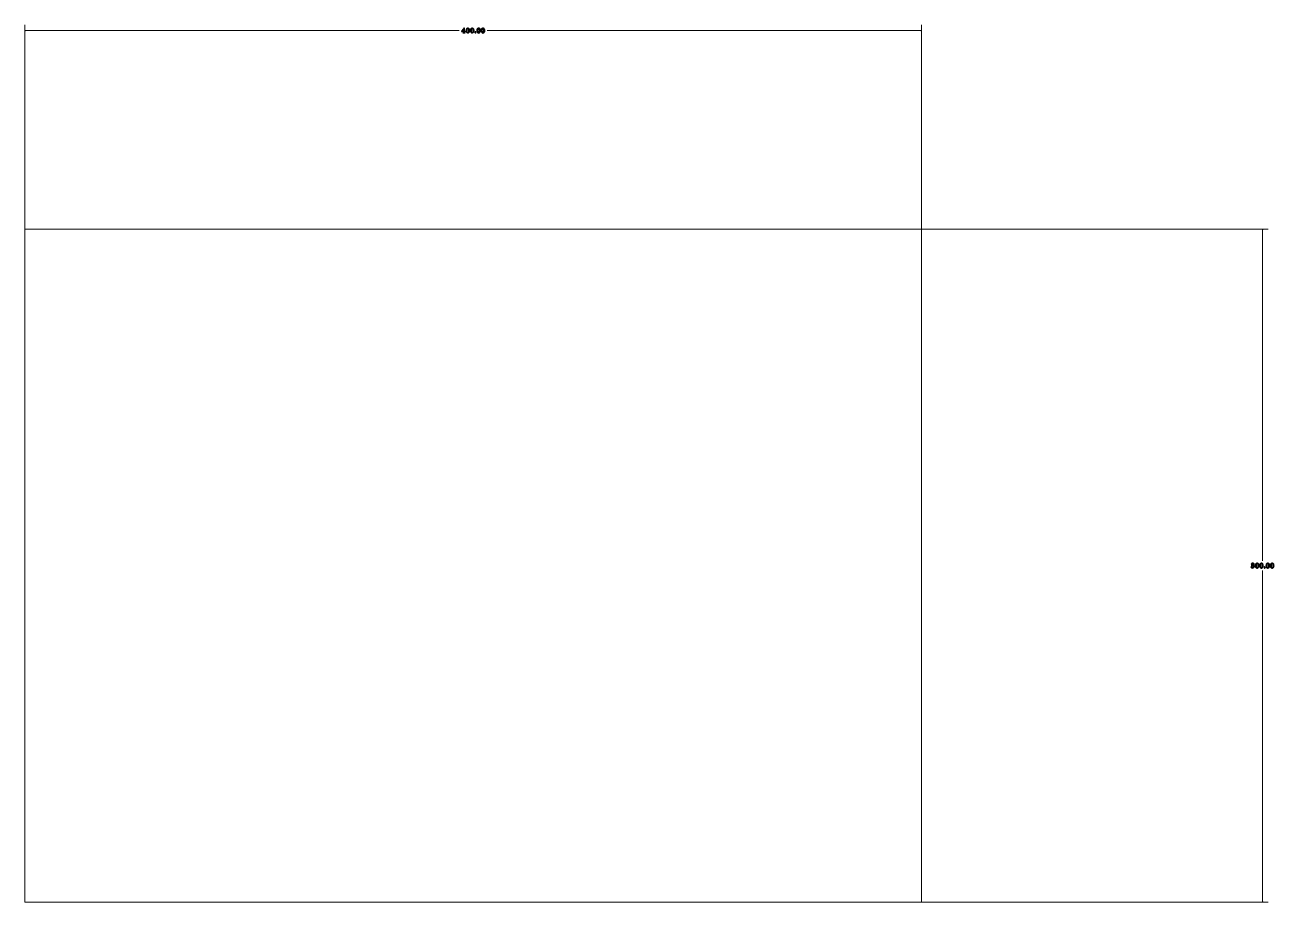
# Model space of a CAD drawing. Header units: millimetres. Extents: x -884 to 846, y -639 to 94.
# Drawn here: x 289 to 846, y -478 to -87 of the extents above; entities that cross this region are included whole.
import ezdxf

# ---------------------------------------------------------------- set-up
doc = ezdxf.new("R2010")
doc.units = ezdxf.units.MM
doc.header["$MEASUREMENT"] = 0
doc.layers.add('Layer 1', color=7, linetype='Continuous')

msp = doc.modelspace()

# ---------------------------------------------------------------- linework, layer by layer
at = {"layer": 'Layer 1', "lineweight": 0}
for points in [[(288.6535, -177.9106), (288.6535, -177.9106), (288.6535, -86.8052), (288.6535, -86.8052)], [(688.6534, -177.9106), (688.6534, -177.9106), (688.6534, -86.8052), (688.6534, -86.8052)], [(288.6535, -89.3052), (288.6535, -89.3052), (482.4002, -89.3052), (482.4002, -89.3052)], [(494.9066, -89.3052), (494.9066, -89.3052), (688.6534, -89.3052), (688.6534, -89.3052)], [(688.6534, -177.9106), (688.6534, -177.9106), (843.2871, -177.9106), (843.2871, -177.9106)], [(840.7871, -177.9106), (840.7871, -177.9106), (840.7871, -325.7543), (840.7871, -325.7543)], [(840.7871, -330.0253), (840.7871, -330.0253), (840.7871, -477.9105), (840.7871, -477.9105)], [(688.6534, -477.9105), (688.6534, -477.9105), (843.2871, -477.9105), (843.2871, -477.9105)]]:
    msp.add_open_spline(points, degree=3, dxfattribs=at)
at = {"layer": 'Layer 1'}
for points, knots in [([(484.0277, -90.3418), (484.0277, -90.3418), (484.0277, -90.2465), (484.0277, -90.2465), (484.0277, -90.2465), (484.0277, -90.2465), (484.3039, -90.2465), (484.3039, -90.2465), (484.3039, -90.2465), (484.3039, -90.2465), (484.3039, -89.7639), (484.3039, -89.7639), (484.3039, -89.7639), (484.3039, -89.7639), (483.4784, -89.7639), (483.4784, -89.7639), (483.4784, -89.7639), (483.4784, -89.7639), (483.4784, -89.6301), (483.4784, -89.6301), (483.4784, -89.6301), (483.6737, -89.3295), (483.8584, -89.0607), (484.0325, -88.8247), (484.0325, -88.8247), (484.2066, -88.5887), (484.3669, -88.3897), (484.514, -88.2272), (484.514, -88.2272), (484.514, -88.2272), (484.7834, -88.2272), (484.7834, -88.2272), (484.7834, -88.2272), (484.7834, -88.2272), (484.7834, -89.6655), (484.7834, -89.6655), (484.7834, -89.6655), (484.7834, -89.6655), (485.1231, -89.6655), (485.1231, -89.6655), (485.1231, -89.6655), (485.1231, -89.6655), (485.1231, -89.4306), (485.1231, -89.4306), (485.1231, -89.4306), (485.1231, -89.4306), (485.1929, -89.4306), (485.1929, -89.4306), (485.1929, -89.4306), (485.1929, -89.4306), (485.1929, -89.9894), (485.1929, -89.9894), (485.1929, -89.9894), (485.1929, -89.9894), (485.1231, -89.9894), (485.1231, -89.9894), (485.1231, -89.9894), (485.1231, -89.9894), (485.1231, -89.7639), (485.1231, -89.7639), (485.1231, -89.7639), (485.1231, -89.7639), (484.7834, -89.7639), (484.7834, -89.7639), (484.7834, -89.7639), (484.7834, -89.7639), (484.7834, -90.2465), (484.7834, -90.2465), (484.7834, -90.2465), (484.7834, -90.2465), (485.0278, -90.2465), (485.0278, -90.2465), (485.0278, -90.2465), (485.0278, -90.2465), (485.0278, -90.3418), (485.0278, -90.3418), (485.0278, -90.3418), (485.0278, -90.3418), (484.0277, -90.3418), (484.0277, -90.3418)], [0, 0, 0, 0, 0.04761905, 0.04761905, 0.04761905, 0.04761905, 0.0952381, 0.0952381, 0.0952381, 0.0952381, 0.14285714, 0.14285714, 0.14285714, 0.14285714, 0.19047619, 0.19047619, 0.19047619, 0.19047619, 0.23809524, 0.23809524, 0.23809524, 0.23809524, 0.28571429, 0.28571429, 0.28571429, 0.28571429, 0.33333333, 0.33333333, 0.33333333, 0.33333333, 0.38095238, 0.38095238, 0.38095238, 0.38095238, 0.42857143, 0.42857143, 0.42857143, 0.42857143, 0.47619048, 0.47619048, 0.47619048, 0.47619048, 0.52380952, 0.52380952, 0.52380952, 0.52380952, 0.57142857, 0.57142857, 0.57142857, 0.57142857, 0.61904762, 0.61904762, 0.61904762, 0.61904762, 0.66666667, 0.66666667, 0.66666667, 0.66666667, 0.71428571, 0.71428571, 0.71428571, 0.71428571, 0.76190476, 0.76190476, 0.76190476, 0.76190476, 0.80952381, 0.80952381, 0.80952381, 0.80952381, 0.85714286, 0.85714286, 0.85714286, 0.85714286, 0.9047619, 0.9047619, 0.9047619, 0.9047619, 1, 1, 1, 1]), ([(484.3198, -89.6655), (484.3198, -89.6655), (484.3325, -88.6056), (484.3325, -88.6056), (484.3325, -88.6056), (484.3325, -88.6056), (484.3198, -88.6056), (484.3198, -88.6056), (484.3198, -88.6056), (484.1611, -88.8072), (484.0176, -88.9982), (483.8896, -89.1787), (483.8896, -89.1787), (483.7615, -89.3597), (483.6552, -89.5221), (483.5705, -89.6655), (483.5705, -89.6655), (483.5705, -89.6655), (484.3198, -89.6655), (484.3198, -89.6655)], [0, 0, 0, 0, 0.16666667, 0.16666667, 0.16666667, 0.16666667, 0.33333333, 0.33333333, 0.33333333, 0.33333333, 0.5, 0.5, 0.5, 0.5, 0.66666667, 0.66666667, 0.66666667, 0.66666667, 1, 1, 1, 1]), ([(485.4501, -89.303), (485.4501, -89.1522), (485.4697, -89.0115), (485.5088, -88.8818), (485.5088, -88.8818), (485.5485, -88.7522), (485.6046, -88.64), (485.6782, -88.5447), (485.6782, -88.5447), (485.7607, -88.4394), (485.8523, -88.3601), (485.9533, -88.3072), (485.9533, -88.3072), (486.0539, -88.2537), (486.1634, -88.2272), (486.2814, -88.2272), (486.2814, -88.2272), (486.3978, -88.2272), (486.5068, -88.2548), (486.6084, -88.3093), (486.6084, -88.3093), (486.7095, -88.3643), (486.8011, -88.4447), (486.8831, -88.5511), (486.8831, -88.5511), (486.9593, -88.6506), (487.0175, -88.7649), (487.0572, -88.8951), (487.0572, -88.8951), (487.0969, -89.0252), (487.117, -89.1655), (487.117, -89.3152), (487.117, -89.3152), (487.117, -89.4618), (487.0963, -89.5967), (487.0556, -89.719), (487.0556, -89.719), (487.0148, -89.8412), (486.9524, -89.956), (486.8688, -90.0624), (486.8688, -90.0624), (486.7873, -90.1656), (486.6963, -90.245), (486.5957, -90.3), (486.5957, -90.3), (486.4957, -90.3556), (486.391, -90.3831), (486.2814, -90.3831), (486.2814, -90.3831), (486.1745, -90.3831), (486.0708, -90.3566), (485.9697, -90.3032), (485.9697, -90.3032), (485.8681, -90.2503), (485.7787, -90.1751), (485.7015, -90.0777), (485.7015, -90.0777), (485.6216, -89.9777), (485.5602, -89.8597), (485.5162, -89.7243), (485.5162, -89.7243), (485.4723, -89.5888), (485.4501, -89.4486), (485.4501, -89.303)], [0, 0, 0, 0, 0.05882353, 0.05882353, 0.05882353, 0.05882353, 0.11764706, 0.11764706, 0.11764706, 0.11764706, 0.17647059, 0.17647059, 0.17647059, 0.17647059, 0.23529412, 0.23529412, 0.23529412, 0.23529412, 0.29411765, 0.29411765, 0.29411765, 0.29411765, 0.35294118, 0.35294118, 0.35294118, 0.35294118, 0.41176471, 0.41176471, 0.41176471, 0.41176471, 0.47058824, 0.47058824, 0.47058824, 0.47058824, 0.52941176, 0.52941176, 0.52941176, 0.52941176, 0.58823529, 0.58823529, 0.58823529, 0.58823529, 0.64705882, 0.64705882, 0.64705882, 0.64705882, 0.70588235, 0.70588235, 0.70588235, 0.70588235, 0.76470588, 0.76470588, 0.76470588, 0.76470588, 0.82352941, 0.82352941, 0.82352941, 0.82352941, 0.88235294, 0.88235294, 0.88235294, 0.88235294, 1, 1, 1, 1]), ([(486.2814, -88.3225), (486.2153, -88.3225), (486.1618, -88.3357), (486.1216, -88.3622), (486.1216, -88.3622), (486.0814, -88.3881), (486.0534, -88.4283), (486.038, -88.4823), (486.038, -88.4823), (486.0205, -88.5389), (486.0078, -88.6273), (486.0004, -88.7479), (486.0004, -88.7479), (485.9936, -88.8681), (485.9899, -89.0856), (485.9899, -89.3999), (485.9899, -89.3999), (485.9899, -89.3999), (485.9899, -89.4756), (485.9899, -89.4756), (485.9899, -89.4756), (485.9899, -89.8465), (486.01, -90.0746), (486.0502, -90.1598), (486.0502, -90.1598), (486.0904, -90.245), (486.1677, -90.2878), (486.2814, -90.2878), (486.2814, -90.2878), (486.3968, -90.2878), (486.4751, -90.2439), (486.5158, -90.1561), (486.5158, -90.1561), (486.5566, -90.0682), (486.5772, -89.8274), (486.5772, -89.4337), (486.5772, -89.4337), (486.5772, -89.4337), (486.5772, -89.3935), (486.5772, -89.3935), (486.5772, -89.3935), (486.5772, -89.1692), (486.5756, -88.9908), (486.5725, -88.858), (486.5725, -88.858), (486.5693, -88.7252), (486.5651, -88.6384), (486.5587, -88.5966), (486.5587, -88.5966), (486.5423, -88.4987), (486.5121, -88.4283), (486.4693, -88.386), (486.4693, -88.386), (486.4264, -88.3437), (486.364, -88.3225), (486.2814, -88.3225)], [0, 0, 0, 0, 0.06666667, 0.06666667, 0.06666667, 0.06666667, 0.13333333, 0.13333333, 0.13333333, 0.13333333, 0.2, 0.2, 0.2, 0.2, 0.26666667, 0.26666667, 0.26666667, 0.26666667, 0.33333333, 0.33333333, 0.33333333, 0.33333333, 0.4, 0.4, 0.4, 0.4, 0.46666667, 0.46666667, 0.46666667, 0.46666667, 0.53333333, 0.53333333, 0.53333333, 0.53333333, 0.6, 0.6, 0.6, 0.6, 0.66666667, 0.66666667, 0.66666667, 0.66666667, 0.73333333, 0.73333333, 0.73333333, 0.73333333, 0.8, 0.8, 0.8, 0.8, 0.86666667, 0.86666667, 0.86666667, 0.86666667, 1, 1, 1, 1]), ([(487.3678, -89.303), (487.3678, -89.1522), (487.3874, -89.0115), (487.4265, -88.8818), (487.4265, -88.8818), (487.4662, -88.7522), (487.5223, -88.64), (487.5959, -88.5447), (487.5959, -88.5447), (487.6784, -88.4394), (487.77, -88.3601), (487.871, -88.3072), (487.871, -88.3072), (487.9716, -88.2537), (488.0811, -88.2272), (488.1991, -88.2272), (488.1991, -88.2272), (488.3155, -88.2272), (488.4245, -88.2548), (488.5261, -88.3093), (488.5261, -88.3093), (488.6272, -88.3643), (488.7188, -88.4447), (488.8008, -88.5511), (488.8008, -88.5511), (488.877, -88.6506), (488.9352, -88.7649), (488.9749, -88.8951), (488.9749, -88.8951), (489.0146, -89.0252), (489.0347, -89.1655), (489.0347, -89.3152), (489.0347, -89.3152), (489.0347, -89.4618), (489.014, -89.5967), (488.9733, -89.719), (488.9733, -89.719), (488.9325, -89.8412), (488.8701, -89.956), (488.7865, -90.0624), (488.7865, -90.0624), (488.705, -90.1656), (488.614, -90.245), (488.5134, -90.3), (488.5134, -90.3), (488.4134, -90.3556), (488.3087, -90.3831), (488.1991, -90.3831), (488.1991, -90.3831), (488.0922, -90.3831), (487.9885, -90.3566), (487.8874, -90.3032), (487.8874, -90.3032), (487.7858, -90.2503), (487.6964, -90.1751), (487.6192, -90.0777), (487.6192, -90.0777), (487.5393, -89.9777), (487.4779, -89.8597), (487.4339, -89.7243), (487.4339, -89.7243), (487.39, -89.5888), (487.3678, -89.4486), (487.3678, -89.303)], [0, 0, 0, 0, 0.05882353, 0.05882353, 0.05882353, 0.05882353, 0.11764706, 0.11764706, 0.11764706, 0.11764706, 0.17647059, 0.17647059, 0.17647059, 0.17647059, 0.23529412, 0.23529412, 0.23529412, 0.23529412, 0.29411765, 0.29411765, 0.29411765, 0.29411765, 0.35294118, 0.35294118, 0.35294118, 0.35294118, 0.41176471, 0.41176471, 0.41176471, 0.41176471, 0.47058824, 0.47058824, 0.47058824, 0.47058824, 0.52941176, 0.52941176, 0.52941176, 0.52941176, 0.58823529, 0.58823529, 0.58823529, 0.58823529, 0.64705882, 0.64705882, 0.64705882, 0.64705882, 0.70588235, 0.70588235, 0.70588235, 0.70588235, 0.76470588, 0.76470588, 0.76470588, 0.76470588, 0.82352941, 0.82352941, 0.82352941, 0.82352941, 0.88235294, 0.88235294, 0.88235294, 0.88235294, 1, 1, 1, 1]), ([(488.1991, -88.3225), (488.133, -88.3225), (488.0795, -88.3357), (488.0393, -88.3622), (488.0393, -88.3622), (487.9991, -88.3881), (487.9711, -88.4283), (487.9557, -88.4823), (487.9557, -88.4823), (487.9382, -88.5389), (487.9255, -88.6273), (487.9181, -88.7479), (487.9181, -88.7479), (487.9113, -88.8681), (487.9076, -89.0856), (487.9076, -89.3999), (487.9076, -89.3999), (487.9076, -89.3999), (487.9076, -89.4756), (487.9076, -89.4756), (487.9076, -89.4756), (487.9076, -89.8465), (487.9277, -90.0746), (487.9679, -90.1598), (487.9679, -90.1598), (488.0081, -90.245), (488.0854, -90.2878), (488.1991, -90.2878), (488.1991, -90.2878), (488.3145, -90.2878), (488.3928, -90.2439), (488.4335, -90.1561), (488.4335, -90.1561), (488.4743, -90.0682), (488.4949, -89.8274), (488.4949, -89.4337), (488.4949, -89.4337), (488.4949, -89.4337), (488.4949, -89.3935), (488.4949, -89.3935), (488.4949, -89.3935), (488.4949, -89.1692), (488.4933, -88.9908), (488.4902, -88.858), (488.4902, -88.858), (488.487, -88.7252), (488.4828, -88.6384), (488.4764, -88.5966), (488.4764, -88.5966), (488.46, -88.4987), (488.4298, -88.4283), (488.387, -88.386), (488.387, -88.386), (488.3441, -88.3437), (488.2817, -88.3225), (488.1991, -88.3225)], [0, 0, 0, 0, 0.06666667, 0.06666667, 0.06666667, 0.06666667, 0.13333333, 0.13333333, 0.13333333, 0.13333333, 0.2, 0.2, 0.2, 0.2, 0.26666667, 0.26666667, 0.26666667, 0.26666667, 0.33333333, 0.33333333, 0.33333333, 0.33333333, 0.4, 0.4, 0.4, 0.4, 0.46666667, 0.46666667, 0.46666667, 0.46666667, 0.53333333, 0.53333333, 0.53333333, 0.53333333, 0.6, 0.6, 0.6, 0.6, 0.66666667, 0.66666667, 0.66666667, 0.66666667, 0.73333333, 0.73333333, 0.73333333, 0.73333333, 0.8, 0.8, 0.8, 0.8, 0.86666667, 0.86666667, 0.86666667, 0.86666667, 1, 1, 1, 1]), ([(490.2438, -89.303), (490.2438, -89.1522), (490.2634, -89.0115), (490.3025, -88.8818), (490.3025, -88.8818), (490.3422, -88.7522), (490.3983, -88.64), (490.4719, -88.5447), (490.4719, -88.5447), (490.5544, -88.4394), (490.646, -88.3601), (490.747, -88.3072), (490.747, -88.3072), (490.8476, -88.2537), (490.9571, -88.2272), (491.0751, -88.2272), (491.0751, -88.2272), (491.1915, -88.2272), (491.3005, -88.2548), (491.4021, -88.3093), (491.4021, -88.3093), (491.5032, -88.3643), (491.5948, -88.4447), (491.6768, -88.5511), (491.6768, -88.5511), (491.753, -88.6506), (491.8112, -88.7649), (491.8509, -88.8951), (491.8509, -88.8951), (491.8906, -89.0252), (491.9107, -89.1655), (491.9107, -89.3152), (491.9107, -89.3152), (491.9107, -89.4618), (491.89, -89.5967), (491.8493, -89.719), (491.8493, -89.719), (491.8085, -89.8412), (491.7461, -89.956), (491.6625, -90.0624), (491.6625, -90.0624), (491.581, -90.1656), (491.49, -90.245), (491.3894, -90.3), (491.3894, -90.3), (491.2894, -90.3556), (491.1847, -90.3831), (491.0751, -90.3831), (491.0751, -90.3831), (490.9682, -90.3831), (490.8645, -90.3566), (490.7634, -90.3032), (490.7634, -90.3032), (490.6618, -90.2503), (490.5724, -90.1751), (490.4952, -90.0777), (490.4952, -90.0777), (490.4153, -89.9777), (490.3539, -89.8597), (490.3099, -89.7243), (490.3099, -89.7243), (490.266, -89.5888), (490.2438, -89.4486), (490.2438, -89.303)], [0, 0, 0, 0, 0.05882353, 0.05882353, 0.05882353, 0.05882353, 0.11764706, 0.11764706, 0.11764706, 0.11764706, 0.17647059, 0.17647059, 0.17647059, 0.17647059, 0.23529412, 0.23529412, 0.23529412, 0.23529412, 0.29411765, 0.29411765, 0.29411765, 0.29411765, 0.35294118, 0.35294118, 0.35294118, 0.35294118, 0.41176471, 0.41176471, 0.41176471, 0.41176471, 0.47058824, 0.47058824, 0.47058824, 0.47058824, 0.52941176, 0.52941176, 0.52941176, 0.52941176, 0.58823529, 0.58823529, 0.58823529, 0.58823529, 0.64705882, 0.64705882, 0.64705882, 0.64705882, 0.70588235, 0.70588235, 0.70588235, 0.70588235, 0.76470588, 0.76470588, 0.76470588, 0.76470588, 0.82352941, 0.82352941, 0.82352941, 0.82352941, 0.88235294, 0.88235294, 0.88235294, 0.88235294, 1, 1, 1, 1]), ([(491.0751, -88.3225), (491.009, -88.3225), (490.9555, -88.3357), (490.9153, -88.3622), (490.9153, -88.3622), (490.8751, -88.3881), (490.8471, -88.4283), (490.8317, -88.4823), (490.8317, -88.4823), (490.8142, -88.5389), (490.8015, -88.6273), (490.7941, -88.7479), (490.7941, -88.7479), (490.7873, -88.8681), (490.7836, -89.0856), (490.7836, -89.3999), (490.7836, -89.3999), (490.7836, -89.3999), (490.7836, -89.4756), (490.7836, -89.4756), (490.7836, -89.4756), (490.7836, -89.8465), (490.8037, -90.0746), (490.8439, -90.1598), (490.8439, -90.1598), (490.8841, -90.245), (490.9614, -90.2878), (491.0751, -90.2878), (491.0751, -90.2878), (491.1905, -90.2878), (491.2688, -90.2439), (491.3095, -90.1561), (491.3095, -90.1561), (491.3503, -90.0682), (491.3709, -89.8274), (491.3709, -89.4337), (491.3709, -89.4337), (491.3709, -89.4337), (491.3709, -89.3935), (491.3709, -89.3935), (491.3709, -89.3935), (491.3709, -89.1692), (491.3693, -88.9908), (491.3662, -88.858), (491.3662, -88.858), (491.363, -88.7252), (491.3588, -88.6384), (491.3524, -88.5966), (491.3524, -88.5966), (491.336, -88.4987), (491.3058, -88.4283), (491.263, -88.386), (491.263, -88.386), (491.2201, -88.3437), (491.1577, -88.3225), (491.0751, -88.3225)], [0, 0, 0, 0, 0.06666667, 0.06666667, 0.06666667, 0.06666667, 0.13333333, 0.13333333, 0.13333333, 0.13333333, 0.2, 0.2, 0.2, 0.2, 0.26666667, 0.26666667, 0.26666667, 0.26666667, 0.33333333, 0.33333333, 0.33333333, 0.33333333, 0.4, 0.4, 0.4, 0.4, 0.46666667, 0.46666667, 0.46666667, 0.46666667, 0.53333333, 0.53333333, 0.53333333, 0.53333333, 0.6, 0.6, 0.6, 0.6, 0.66666667, 0.66666667, 0.66666667, 0.66666667, 0.73333333, 0.73333333, 0.73333333, 0.73333333, 0.8, 0.8, 0.8, 0.8, 0.86666667, 0.86666667, 0.86666667, 0.86666667, 1, 1, 1, 1]), ([(492.1615, -89.303), (492.1615, -89.1522), (492.1811, -89.0115), (492.2202, -88.8818), (492.2202, -88.8818), (492.2599, -88.7522), (492.316, -88.64), (492.3896, -88.5447), (492.3896, -88.5447), (492.4721, -88.4394), (492.5637, -88.3601), (492.6647, -88.3072), (492.6647, -88.3072), (492.7653, -88.2537), (492.8748, -88.2272), (492.9928, -88.2272), (492.9928, -88.2272), (493.1092, -88.2272), (493.2182, -88.2548), (493.3198, -88.3093), (493.3198, -88.3093), (493.4209, -88.3643), (493.5125, -88.4447), (493.5945, -88.5511), (493.5945, -88.5511), (493.6707, -88.6506), (493.7289, -88.7649), (493.7686, -88.8951), (493.7686, -88.8951), (493.8083, -89.0252), (493.8284, -89.1655), (493.8284, -89.3152), (493.8284, -89.3152), (493.8284, -89.4618), (493.8077, -89.5967), (493.767, -89.719), (493.767, -89.719), (493.7262, -89.8412), (493.6638, -89.956), (493.5802, -90.0624), (493.5802, -90.0624), (493.4987, -90.1656), (493.4077, -90.245), (493.3071, -90.3), (493.3071, -90.3), (493.2071, -90.3556), (493.1024, -90.3831), (492.9928, -90.3831), (492.9928, -90.3831), (492.8859, -90.3831), (492.7822, -90.3566), (492.6811, -90.3032), (492.6811, -90.3032), (492.5795, -90.2503), (492.4901, -90.1751), (492.4129, -90.0777), (492.4129, -90.0777), (492.333, -89.9777), (492.2716, -89.8597), (492.2276, -89.7243), (492.2276, -89.7243), (492.1837, -89.5888), (492.1615, -89.4486), (492.1615, -89.303)], [0, 0, 0, 0, 0.05882353, 0.05882353, 0.05882353, 0.05882353, 0.11764706, 0.11764706, 0.11764706, 0.11764706, 0.17647059, 0.17647059, 0.17647059, 0.17647059, 0.23529412, 0.23529412, 0.23529412, 0.23529412, 0.29411765, 0.29411765, 0.29411765, 0.29411765, 0.35294118, 0.35294118, 0.35294118, 0.35294118, 0.41176471, 0.41176471, 0.41176471, 0.41176471, 0.47058824, 0.47058824, 0.47058824, 0.47058824, 0.52941176, 0.52941176, 0.52941176, 0.52941176, 0.58823529, 0.58823529, 0.58823529, 0.58823529, 0.64705882, 0.64705882, 0.64705882, 0.64705882, 0.70588235, 0.70588235, 0.70588235, 0.70588235, 0.76470588, 0.76470588, 0.76470588, 0.76470588, 0.82352941, 0.82352941, 0.82352941, 0.82352941, 0.88235294, 0.88235294, 0.88235294, 0.88235294, 1, 1, 1, 1]), ([(492.9928, -88.3225), (492.9267, -88.3225), (492.8732, -88.3357), (492.833, -88.3622), (492.833, -88.3622), (492.7928, -88.3881), (492.7648, -88.4283), (492.7494, -88.4823), (492.7494, -88.4823), (492.7319, -88.5389), (492.7192, -88.6273), (492.7118, -88.7479), (492.7118, -88.7479), (492.705, -88.8681), (492.7013, -89.0856), (492.7013, -89.3999), (492.7013, -89.3999), (492.7013, -89.3999), (492.7013, -89.4756), (492.7013, -89.4756), (492.7013, -89.4756), (492.7013, -89.8465), (492.7214, -90.0746), (492.7616, -90.1598), (492.7616, -90.1598), (492.8018, -90.245), (492.8791, -90.2878), (492.9928, -90.2878), (492.9928, -90.2878), (493.1082, -90.2878), (493.1865, -90.2439), (493.2272, -90.1561), (493.2272, -90.1561), (493.268, -90.0682), (493.2886, -89.8274), (493.2886, -89.4337), (493.2886, -89.4337), (493.2886, -89.4337), (493.2886, -89.3935), (493.2886, -89.3935), (493.2886, -89.3935), (493.2886, -89.1692), (493.287, -88.9908), (493.2839, -88.858), (493.2839, -88.858), (493.2807, -88.7252), (493.2765, -88.6384), (493.2701, -88.5966), (493.2701, -88.5966), (493.2537, -88.4987), (493.2235, -88.4283), (493.1807, -88.386), (493.1807, -88.386), (493.1378, -88.3437), (493.0754, -88.3225), (492.9928, -88.3225)], [0, 0, 0, 0, 0.06666667, 0.06666667, 0.06666667, 0.06666667, 0.13333333, 0.13333333, 0.13333333, 0.13333333, 0.2, 0.2, 0.2, 0.2, 0.26666667, 0.26666667, 0.26666667, 0.26666667, 0.33333333, 0.33333333, 0.33333333, 0.33333333, 0.4, 0.4, 0.4, 0.4, 0.46666667, 0.46666667, 0.46666667, 0.46666667, 0.53333333, 0.53333333, 0.53333333, 0.53333333, 0.6, 0.6, 0.6, 0.6, 0.66666667, 0.66666667, 0.66666667, 0.66666667, 0.73333333, 0.73333333, 0.73333333, 0.73333333, 0.8, 0.8, 0.8, 0.8, 0.86666667, 0.86666667, 0.86666667, 0.86666667, 1, 1, 1, 1]), ([(489.3839, -90.1233), (489.3839, -90.0529), (489.4088, -89.9931), (489.4591, -89.9433), (489.4591, -89.9433), (489.5093, -89.8936), (489.5686, -89.8687), (489.6379, -89.8687), (489.6379, -89.8687), (489.7072, -89.8687), (489.766, -89.8936), (489.8152, -89.9433), (489.8152, -89.9433), (489.8644, -89.9931), (489.8888, -90.0529), (489.8888, -90.1233), (489.8888, -90.1233), (489.8888, -90.192), (489.8644, -90.2508), (489.8152, -90.3), (489.8152, -90.3), (489.766, -90.3492), (489.7072, -90.3736), (489.6379, -90.3736), (489.6379, -90.3736), (489.5686, -90.3736), (489.5093, -90.3492), (489.4591, -90.3), (489.4591, -90.3), (489.4088, -90.2508), (489.3839, -90.192), (489.3839, -90.1233)], [0, 0, 0, 0, 0.11111111, 0.11111111, 0.11111111, 0.11111111, 0.22222222, 0.22222222, 0.22222222, 0.22222222, 0.33333333, 0.33333333, 0.33333333, 0.33333333, 0.44444444, 0.44444444, 0.44444444, 0.44444444, 0.55555556, 0.55555556, 0.55555556, 0.55555556, 0.66666667, 0.66666667, 0.66666667, 0.66666667, 0.77777778, 0.77777778, 0.77777778, 0.77777778, 1, 1, 1, 1]), ([(836.5027, -327.82), (836.7392, -327.8523), (836.9133, -327.9115), (837.026, -327.9983), (837.026, -327.9983), (837.1388, -328.0851), (837.1949, -328.2036), (837.1949, -328.3534), (837.1949, -328.3534), (837.1949, -328.5412), (837.1112, -328.6936), (836.9446, -328.81), (836.9446, -328.81), (836.7779, -328.927), (836.5567, -328.9852), (836.281, -328.9852), (836.281, -328.9852), (836.0958, -328.9852), (835.945, -328.9466), (835.8275, -328.8688), (835.8275, -328.8688), (835.7105, -328.7915), (835.6518, -328.6942), (835.6518, -328.5772), (835.6518, -328.5772), (835.6518, -328.4989), (835.673, -328.4365), (835.7153, -328.3904), (835.7153, -328.3904), (835.7576, -328.3444), (835.8137, -328.3216), (835.8836, -328.3216), (835.8836, -328.3216), (835.955, -328.3216), (836.0132, -328.3423), (836.0593, -328.3835), (836.0593, -328.3835), (836.1053, -328.4253), (836.1281, -328.4772), (836.1281, -328.5407), (836.1281, -328.5407), (836.1281, -328.6132), (836.0995, -328.6725), (836.0423, -328.719), (836.0423, -328.719), (835.9852, -328.7656), (835.9566, -328.7921), (835.9566, -328.7984), (835.9566, -328.7984), (835.9566, -328.8233), (835.9841, -328.8444), (836.0386, -328.863), (836.0386, -328.863), (836.0937, -328.881), (836.1624, -328.8899), (836.245, -328.8899), (836.245, -328.8899), (836.381, -328.8899), (836.4821, -328.8487), (836.5487, -328.7661), (836.5487, -328.7661), (836.6154, -328.683), (836.6488, -328.5587), (836.6488, -328.392), (836.6488, -328.392), (836.6488, -328.2153), (836.6085, -328.0851), (836.5286, -328.002), (836.5286, -328.002), (836.4482, -327.9189), (836.3233, -327.8771), (836.1535, -327.8771), (836.1535, -327.8771), (836.1328, -327.8771), (836.1074, -327.8782), (836.0767, -327.8803), (836.0767, -327.8803), (836.046, -327.8824), (836.0265, -327.8835), (836.0169, -327.8835), (836.0169, -327.8835), (835.9952, -327.8835), (835.9788, -327.8782), (835.9672, -327.8687), (835.9672, -327.8687), (835.9561, -327.8591), (835.9503, -327.8448), (835.9503, -327.8263), (835.9503, -327.8263), (835.9503, -327.8089), (835.9566, -327.7951), (835.9688, -327.7845), (835.9688, -327.7845), (835.9815, -327.7745), (835.9984, -327.7692), (836.0201, -327.7692), (836.0201, -327.7692), (836.0254, -327.7692), (836.0392, -327.7702), (836.0619, -327.7723), (836.0619, -327.7723), (836.0847, -327.7745), (836.1042, -327.7755), (836.1212, -327.7755), (836.1212, -327.7755), (836.2805, -327.7755), (836.3948, -327.7385), (836.4646, -327.6644), (836.4646, -327.6644), (836.5345, -327.5903), (836.5694, -327.4686), (836.5694, -327.2987), (836.5694, -327.2987), (836.5694, -327.1643), (836.5472, -327.0696), (836.5027, -327.0141), (836.5027, -327.0141), (836.4583, -326.9585), (836.3831, -326.931), (836.2773, -326.931), (836.2773, -326.931), (836.2164, -326.931), (836.1656, -326.9384), (836.1254, -326.9537), (836.1254, -326.9537), (836.0847, -326.9685), (836.0646, -326.9865), (836.0646, -327.0072), (836.0646, -327.0072), (836.0646, -327.0135), (836.0751, -327.0241), (836.0958, -327.04), (836.0958, -327.04), (836.1683, -327.0945), (836.2043, -327.1569), (836.2043, -327.2262), (836.2043, -327.2262), (836.2043, -327.2945), (836.1841, -327.349), (836.1439, -327.3887), (836.1439, -327.3887), (836.1037, -327.4284), (836.0497, -327.4485), (835.9815, -327.4485), (835.9815, -327.4485), (835.9206, -327.4485), (835.8714, -327.4284), (835.8344, -327.3887), (835.8344, -327.3887), (835.7973, -327.349), (835.7788, -327.2972), (835.7788, -327.2326), (835.7788, -327.2326), (835.7788, -327.1162), (835.8333, -327.0204), (835.9423, -326.9468), (835.9423, -326.9468), (836.0513, -326.8728), (836.1937, -326.8357), (836.3694, -326.8357), (836.3694, -326.8357), (836.581, -326.8357), (836.7514, -326.8791), (836.8805, -326.9659), (836.8805, -326.9659), (837.0096, -327.0527), (837.0742, -327.1659), (837.0742, -327.3056), (837.0742, -327.3056), (837.0742, -327.4242), (837.025, -327.5258), (836.9271, -327.6104), (836.9271, -327.6104), (836.8287, -327.6946), (836.6874, -327.7565), (836.5027, -327.7956), (836.5027, -327.7956), (836.5027, -327.7956), (836.5027, -327.82), (836.5027, -327.82)], [0, 0, 0, 0, 0.02173913, 0.02173913, 0.02173913, 0.02173913, 0.04347826, 0.04347826, 0.04347826, 0.04347826, 0.06521739, 0.06521739, 0.06521739, 0.06521739, 0.08695652, 0.08695652, 0.08695652, 0.08695652, 0.10869565, 0.10869565, 0.10869565, 0.10869565, 0.13043478, 0.13043478, 0.13043478, 0.13043478, 0.15217391, 0.15217391, 0.15217391, 0.15217391, 0.17391304, 0.17391304, 0.17391304, 0.17391304, 0.19565217, 0.19565217, 0.19565217, 0.19565217, 0.2173913, 0.2173913, 0.2173913, 0.2173913, 0.23913043, 0.23913043, 0.23913043, 0.23913043, 0.26086957, 0.26086957, 0.26086957, 0.26086957, 0.2826087, 0.2826087, 0.2826087, 0.2826087, 0.30434783, 0.30434783, 0.30434783, 0.30434783, 0.32608696, 0.32608696, 0.32608696, 0.32608696, 0.34782609, 0.34782609, 0.34782609, 0.34782609, 0.36956522, 0.36956522, 0.36956522, 0.36956522, 0.39130435, 0.39130435, 0.39130435, 0.39130435, 0.41304348, 0.41304348, 0.41304348, 0.41304348, 0.43478261, 0.43478261, 0.43478261, 0.43478261, 0.45652174, 0.45652174, 0.45652174, 0.45652174, 0.47826087, 0.47826087, 0.47826087, 0.47826087, 0.5, 0.5, 0.5, 0.5, 0.52173913, 0.52173913, 0.52173913, 0.52173913, 0.54347826, 0.54347826, 0.54347826, 0.54347826, 0.56521739, 0.56521739, 0.56521739, 0.56521739, 0.58695652, 0.58695652, 0.58695652, 0.58695652, 0.60869565, 0.60869565, 0.60869565, 0.60869565, 0.63043478, 0.63043478, 0.63043478, 0.63043478, 0.65217391, 0.65217391, 0.65217391, 0.65217391, 0.67391304, 0.67391304, 0.67391304, 0.67391304, 0.69565217, 0.69565217, 0.69565217, 0.69565217, 0.7173913, 0.7173913, 0.7173913, 0.7173913, 0.73913043, 0.73913043, 0.73913043, 0.73913043, 0.76086957, 0.76086957, 0.76086957, 0.76086957, 0.7826087, 0.7826087, 0.7826087, 0.7826087, 0.80434783, 0.80434783, 0.80434783, 0.80434783, 0.82608696, 0.82608696, 0.82608696, 0.82608696, 0.84782609, 0.84782609, 0.84782609, 0.84782609, 0.86956522, 0.86956522, 0.86956522, 0.86956522, 0.89130435, 0.89130435, 0.89130435, 0.89130435, 0.91304348, 0.91304348, 0.91304348, 0.91304348, 0.93478261, 0.93478261, 0.93478261, 0.93478261, 0.95652174, 0.95652174, 0.95652174, 0.95652174, 1, 1, 1, 1]), ([(837.5441, -327.9083), (837.5441, -327.7575), (837.5637, -327.6168), (837.6028, -327.4871), (837.6028, -327.4871), (837.6425, -327.3575), (837.6986, -327.2453), (837.7722, -327.15), (837.7722, -327.15), (837.8547, -327.0447), (837.9463, -326.9654), (838.0473, -326.9125), (838.0473, -326.9125), (838.1479, -326.859), (838.2574, -326.8325), (838.3754, -326.8325), (838.3754, -326.8325), (838.4918, -326.8325), (838.6008, -326.8601), (838.7024, -326.9146), (838.7024, -326.9146), (838.8035, -326.9696), (838.8951, -327.05), (838.9771, -327.1564), (838.9771, -327.1564), (839.0533, -327.2559), (839.1115, -327.3702), (839.1512, -327.5004), (839.1512, -327.5004), (839.1909, -327.6305), (839.211, -327.7708), (839.211, -327.9205), (839.211, -327.9205), (839.211, -328.0671), (839.1903, -328.202), (839.1496, -328.3243), (839.1496, -328.3243), (839.1088, -328.4465), (839.0464, -328.5613), (838.9628, -328.6677), (838.9628, -328.6677), (838.8813, -328.7709), (838.7903, -328.8503), (838.6897, -328.9053), (838.6897, -328.9053), (838.5897, -328.9609), (838.485, -328.9884), (838.3754, -328.9884), (838.3754, -328.9884), (838.2685, -328.9884), (838.1648, -328.9619), (838.0637, -328.9085), (838.0637, -328.9085), (837.9621, -328.8556), (837.8727, -328.7804), (837.7955, -328.683), (837.7955, -328.683), (837.7156, -328.583), (837.6542, -328.465), (837.6102, -328.3296), (837.6102, -328.3296), (837.5663, -328.1941), (837.5441, -328.0539), (837.5441, -327.9083)], [0, 0, 0, 0, 0.05882353, 0.05882353, 0.05882353, 0.05882353, 0.11764706, 0.11764706, 0.11764706, 0.11764706, 0.17647059, 0.17647059, 0.17647059, 0.17647059, 0.23529412, 0.23529412, 0.23529412, 0.23529412, 0.29411765, 0.29411765, 0.29411765, 0.29411765, 0.35294118, 0.35294118, 0.35294118, 0.35294118, 0.41176471, 0.41176471, 0.41176471, 0.41176471, 0.47058824, 0.47058824, 0.47058824, 0.47058824, 0.52941176, 0.52941176, 0.52941176, 0.52941176, 0.58823529, 0.58823529, 0.58823529, 0.58823529, 0.64705882, 0.64705882, 0.64705882, 0.64705882, 0.70588235, 0.70588235, 0.70588235, 0.70588235, 0.76470588, 0.76470588, 0.76470588, 0.76470588, 0.82352941, 0.82352941, 0.82352941, 0.82352941, 0.88235294, 0.88235294, 0.88235294, 0.88235294, 1, 1, 1, 1]), ([(838.3754, -326.9278), (838.3093, -326.9278), (838.2558, -326.941), (838.2156, -326.9675), (838.2156, -326.9675), (838.1754, -326.9934), (838.1474, -327.0336), (838.132, -327.0876), (838.132, -327.0876), (838.1145, -327.1442), (838.1018, -327.2326), (838.0944, -327.3532), (838.0944, -327.3532), (838.0876, -327.4734), (838.0839, -327.6909), (838.0839, -328.0052), (838.0839, -328.0052), (838.0839, -328.0052), (838.0839, -328.0809), (838.0839, -328.0809), (838.0839, -328.0809), (838.0839, -328.4518), (838.104, -328.6799), (838.1442, -328.7651), (838.1442, -328.7651), (838.1844, -328.8503), (838.2617, -328.8931), (838.3754, -328.8931), (838.3754, -328.8931), (838.4908, -328.8931), (838.5691, -328.8492), (838.6098, -328.7614), (838.6098, -328.7614), (838.6506, -328.6735), (838.6712, -328.4327), (838.6712, -328.039), (838.6712, -328.039), (838.6712, -328.039), (838.6712, -327.9988), (838.6712, -327.9988), (838.6712, -327.9988), (838.6712, -327.7745), (838.6696, -327.5961), (838.6665, -327.4633), (838.6665, -327.4633), (838.6633, -327.3305), (838.6591, -327.2437), (838.6527, -327.2019), (838.6527, -327.2019), (838.6363, -327.104), (838.6061, -327.0336), (838.5633, -326.9913), (838.5633, -326.9913), (838.5204, -326.949), (838.458, -326.9278), (838.3754, -326.9278)], [0, 0, 0, 0, 0.06666667, 0.06666667, 0.06666667, 0.06666667, 0.13333333, 0.13333333, 0.13333333, 0.13333333, 0.2, 0.2, 0.2, 0.2, 0.26666667, 0.26666667, 0.26666667, 0.26666667, 0.33333333, 0.33333333, 0.33333333, 0.33333333, 0.4, 0.4, 0.4, 0.4, 0.46666667, 0.46666667, 0.46666667, 0.46666667, 0.53333333, 0.53333333, 0.53333333, 0.53333333, 0.6, 0.6, 0.6, 0.6, 0.66666667, 0.66666667, 0.66666667, 0.66666667, 0.73333333, 0.73333333, 0.73333333, 0.73333333, 0.8, 0.8, 0.8, 0.8, 0.86666667, 0.86666667, 0.86666667, 0.86666667, 1, 1, 1, 1]), ([(839.4618, -327.9083), (839.4618, -327.7575), (839.4814, -327.6168), (839.5205, -327.4871), (839.5205, -327.4871), (839.5602, -327.3575), (839.6163, -327.2453), (839.6899, -327.15), (839.6899, -327.15), (839.7724, -327.0447), (839.864, -326.9654), (839.965, -326.9125), (839.965, -326.9125), (840.0656, -326.859), (840.1751, -326.8325), (840.2931, -326.8325), (840.2931, -326.8325), (840.4095, -326.8325), (840.5185, -326.8601), (840.6201, -326.9146), (840.6201, -326.9146), (840.7212, -326.9696), (840.8128, -327.05), (840.8948, -327.1564), (840.8948, -327.1564), (840.971, -327.2559), (841.0292, -327.3702), (841.0689, -327.5004), (841.0689, -327.5004), (841.1086, -327.6305), (841.1287, -327.7708), (841.1287, -327.9205), (841.1287, -327.9205), (841.1287, -328.0671), (841.108, -328.202), (841.0673, -328.3243), (841.0673, -328.3243), (841.0265, -328.4465), (840.9641, -328.5613), (840.8805, -328.6677), (840.8805, -328.6677), (840.799, -328.7709), (840.708, -328.8503), (840.6074, -328.9053), (840.6074, -328.9053), (840.5074, -328.9609), (840.4027, -328.9884), (840.2931, -328.9884), (840.2931, -328.9884), (840.1862, -328.9884), (840.0825, -328.9619), (839.9814, -328.9085), (839.9814, -328.9085), (839.8798, -328.8556), (839.7904, -328.7804), (839.7132, -328.683), (839.7132, -328.683), (839.6333, -328.583), (839.5719, -328.465), (839.5279, -328.3296), (839.5279, -328.3296), (839.484, -328.1941), (839.4618, -328.0539), (839.4618, -327.9083)], [0, 0, 0, 0, 0.05882353, 0.05882353, 0.05882353, 0.05882353, 0.11764706, 0.11764706, 0.11764706, 0.11764706, 0.17647059, 0.17647059, 0.17647059, 0.17647059, 0.23529412, 0.23529412, 0.23529412, 0.23529412, 0.29411765, 0.29411765, 0.29411765, 0.29411765, 0.35294118, 0.35294118, 0.35294118, 0.35294118, 0.41176471, 0.41176471, 0.41176471, 0.41176471, 0.47058824, 0.47058824, 0.47058824, 0.47058824, 0.52941176, 0.52941176, 0.52941176, 0.52941176, 0.58823529, 0.58823529, 0.58823529, 0.58823529, 0.64705882, 0.64705882, 0.64705882, 0.64705882, 0.70588235, 0.70588235, 0.70588235, 0.70588235, 0.76470588, 0.76470588, 0.76470588, 0.76470588, 0.82352941, 0.82352941, 0.82352941, 0.82352941, 0.88235294, 0.88235294, 0.88235294, 0.88235294, 1, 1, 1, 1]), ([(840.2931, -326.9278), (840.227, -326.9278), (840.1735, -326.941), (840.1333, -326.9675), (840.1333, -326.9675), (840.0931, -326.9934), (840.0651, -327.0336), (840.0497, -327.0876), (840.0497, -327.0876), (840.0322, -327.1442), (840.0195, -327.2326), (840.0121, -327.3532), (840.0121, -327.3532), (840.0053, -327.4734), (840.0016, -327.6909), (840.0016, -328.0052), (840.0016, -328.0052), (840.0016, -328.0052), (840.0016, -328.0809), (840.0016, -328.0809), (840.0016, -328.0809), (840.0016, -328.4518), (840.0217, -328.6799), (840.0619, -328.7651), (840.0619, -328.7651), (840.1021, -328.8503), (840.1794, -328.8931), (840.2931, -328.8931), (840.2931, -328.8931), (840.4085, -328.8931), (840.4868, -328.8492), (840.5275, -328.7614), (840.5275, -328.7614), (840.5683, -328.6735), (840.5889, -328.4327), (840.5889, -328.039), (840.5889, -328.039), (840.5889, -328.039), (840.5889, -327.9988), (840.5889, -327.9988), (840.5889, -327.9988), (840.5889, -327.7745), (840.5873, -327.5961), (840.5842, -327.4633), (840.5842, -327.4633), (840.581, -327.3305), (840.5768, -327.2437), (840.5704, -327.2019), (840.5704, -327.2019), (840.554, -327.104), (840.5238, -327.0336), (840.481, -326.9913), (840.481, -326.9913), (840.4381, -326.949), (840.3757, -326.9278), (840.2931, -326.9278)], [0, 0, 0, 0, 0.06666667, 0.06666667, 0.06666667, 0.06666667, 0.13333333, 0.13333333, 0.13333333, 0.13333333, 0.2, 0.2, 0.2, 0.2, 0.26666667, 0.26666667, 0.26666667, 0.26666667, 0.33333333, 0.33333333, 0.33333333, 0.33333333, 0.4, 0.4, 0.4, 0.4, 0.46666667, 0.46666667, 0.46666667, 0.46666667, 0.53333333, 0.53333333, 0.53333333, 0.53333333, 0.6, 0.6, 0.6, 0.6, 0.66666667, 0.66666667, 0.66666667, 0.66666667, 0.73333333, 0.73333333, 0.73333333, 0.73333333, 0.8, 0.8, 0.8, 0.8, 0.86666667, 0.86666667, 0.86666667, 0.86666667, 1, 1, 1, 1]), ([(841.4779, -328.7286), (841.4779, -328.6582), (841.5028, -328.5984), (841.5531, -328.5486), (841.5531, -328.5486), (841.6033, -328.4989), (841.6626, -328.474), (841.7319, -328.474), (841.7319, -328.474), (841.8012, -328.474), (841.86, -328.4989), (841.9092, -328.5486), (841.9092, -328.5486), (841.9584, -328.5984), (841.9828, -328.6582), (841.9828, -328.7286), (841.9828, -328.7286), (841.9828, -328.7973), (841.9584, -328.8561), (841.9092, -328.9053), (841.9092, -328.9053), (841.86, -328.9545), (841.8012, -328.9789), (841.7319, -328.9789), (841.7319, -328.9789), (841.6626, -328.9789), (841.6033, -328.9545), (841.5531, -328.9053), (841.5531, -328.9053), (841.5028, -328.8561), (841.4779, -328.7973), (841.4779, -328.7286)], [0, 0, 0, 0, 0.11111111, 0.11111111, 0.11111111, 0.11111111, 0.22222222, 0.22222222, 0.22222222, 0.22222222, 0.33333333, 0.33333333, 0.33333333, 0.33333333, 0.44444444, 0.44444444, 0.44444444, 0.44444444, 0.55555556, 0.55555556, 0.55555556, 0.55555556, 0.66666667, 0.66666667, 0.66666667, 0.66666667, 0.77777778, 0.77777778, 0.77777778, 0.77777778, 1, 1, 1, 1]), ([(842.3378, -327.9083), (842.3378, -327.7575), (842.3574, -327.6168), (842.3965, -327.4871), (842.3965, -327.4871), (842.4362, -327.3575), (842.4923, -327.2453), (842.5659, -327.15), (842.5659, -327.15), (842.6484, -327.0447), (842.74, -326.9654), (842.841, -326.9125), (842.841, -326.9125), (842.9416, -326.859), (843.0511, -326.8325), (843.1691, -326.8325), (843.1691, -326.8325), (843.2855, -326.8325), (843.3945, -326.8601), (843.4961, -326.9146), (843.4961, -326.9146), (843.5972, -326.9696), (843.6888, -327.05), (843.7708, -327.1564), (843.7708, -327.1564), (843.847, -327.2559), (843.9052, -327.3702), (843.9449, -327.5004), (843.9449, -327.5004), (843.9846, -327.6305), (844.0047, -327.7708), (844.0047, -327.9205), (844.0047, -327.9205), (844.0047, -328.0671), (843.984, -328.202), (843.9433, -328.3243), (843.9433, -328.3243), (843.9025, -328.4465), (843.8401, -328.5613), (843.7565, -328.6677), (843.7565, -328.6677), (843.675, -328.7709), (843.584, -328.8503), (843.4834, -328.9053), (843.4834, -328.9053), (843.3834, -328.9609), (843.2787, -328.9884), (843.1691, -328.9884), (843.1691, -328.9884), (843.0622, -328.9884), (842.9585, -328.9619), (842.8574, -328.9085), (842.8574, -328.9085), (842.7558, -328.8556), (842.6664, -328.7804), (842.5892, -328.683), (842.5892, -328.683), (842.5093, -328.583), (842.4479, -328.465), (842.4039, -328.3296), (842.4039, -328.3296), (842.36, -328.1941), (842.3378, -328.0539), (842.3378, -327.9083)], [0, 0, 0, 0, 0.05882353, 0.05882353, 0.05882353, 0.05882353, 0.11764706, 0.11764706, 0.11764706, 0.11764706, 0.17647059, 0.17647059, 0.17647059, 0.17647059, 0.23529412, 0.23529412, 0.23529412, 0.23529412, 0.29411765, 0.29411765, 0.29411765, 0.29411765, 0.35294118, 0.35294118, 0.35294118, 0.35294118, 0.41176471, 0.41176471, 0.41176471, 0.41176471, 0.47058824, 0.47058824, 0.47058824, 0.47058824, 0.52941176, 0.52941176, 0.52941176, 0.52941176, 0.58823529, 0.58823529, 0.58823529, 0.58823529, 0.64705882, 0.64705882, 0.64705882, 0.64705882, 0.70588235, 0.70588235, 0.70588235, 0.70588235, 0.76470588, 0.76470588, 0.76470588, 0.76470588, 0.82352941, 0.82352941, 0.82352941, 0.82352941, 0.88235294, 0.88235294, 0.88235294, 0.88235294, 1, 1, 1, 1]), ([(843.1691, -326.9278), (843.103, -326.9278), (843.0495, -326.941), (843.0093, -326.9675), (843.0093, -326.9675), (842.9691, -326.9934), (842.9411, -327.0336), (842.9257, -327.0876), (842.9257, -327.0876), (842.9082, -327.1442), (842.8955, -327.2326), (842.8881, -327.3532), (842.8881, -327.3532), (842.8813, -327.4734), (842.8776, -327.6909), (842.8776, -328.0052), (842.8776, -328.0052), (842.8776, -328.0052), (842.8776, -328.0809), (842.8776, -328.0809), (842.8776, -328.0809), (842.8776, -328.4518), (842.8977, -328.6799), (842.9379, -328.7651), (842.9379, -328.7651), (842.9781, -328.8503), (843.0554, -328.8931), (843.1691, -328.8931), (843.1691, -328.8931), (843.2845, -328.8931), (843.3628, -328.8492), (843.4035, -328.7614), (843.4035, -328.7614), (843.4443, -328.6735), (843.4649, -328.4327), (843.4649, -328.039), (843.4649, -328.039), (843.4649, -328.039), (843.4649, -327.9988), (843.4649, -327.9988), (843.4649, -327.9988), (843.4649, -327.7745), (843.4633, -327.5961), (843.4602, -327.4633), (843.4602, -327.4633), (843.457, -327.3305), (843.4528, -327.2437), (843.4464, -327.2019), (843.4464, -327.2019), (843.43, -327.104), (843.3998, -327.0336), (843.357, -326.9913), (843.357, -326.9913), (843.3141, -326.949), (843.2517, -326.9278), (843.1691, -326.9278)], [0, 0, 0, 0, 0.06666667, 0.06666667, 0.06666667, 0.06666667, 0.13333333, 0.13333333, 0.13333333, 0.13333333, 0.2, 0.2, 0.2, 0.2, 0.26666667, 0.26666667, 0.26666667, 0.26666667, 0.33333333, 0.33333333, 0.33333333, 0.33333333, 0.4, 0.4, 0.4, 0.4, 0.46666667, 0.46666667, 0.46666667, 0.46666667, 0.53333333, 0.53333333, 0.53333333, 0.53333333, 0.6, 0.6, 0.6, 0.6, 0.66666667, 0.66666667, 0.66666667, 0.66666667, 0.73333333, 0.73333333, 0.73333333, 0.73333333, 0.8, 0.8, 0.8, 0.8, 0.86666667, 0.86666667, 0.86666667, 0.86666667, 1, 1, 1, 1]), ([(844.2555, -327.9083), (844.2555, -327.7575), (844.2751, -327.6168), (844.3142, -327.4871), (844.3142, -327.4871), (844.3539, -327.3575), (844.41, -327.2453), (844.4836, -327.15), (844.4836, -327.15), (844.5661, -327.0447), (844.6577, -326.9654), (844.7587, -326.9125), (844.7587, -326.9125), (844.8593, -326.859), (844.9688, -326.8325), (845.0868, -326.8325), (845.0868, -326.8325), (845.2032, -326.8325), (845.3122, -326.8601), (845.4138, -326.9146), (845.4138, -326.9146), (845.5149, -326.9696), (845.6065, -327.05), (845.6885, -327.1564), (845.6885, -327.1564), (845.7647, -327.2559), (845.8229, -327.3702), (845.8626, -327.5004), (845.8626, -327.5004), (845.9023, -327.6305), (845.9224, -327.7708), (845.9224, -327.9205), (845.9224, -327.9205), (845.9224, -328.0671), (845.9017, -328.202), (845.861, -328.3243), (845.861, -328.3243), (845.8202, -328.4465), (845.7578, -328.5613), (845.6742, -328.6677), (845.6742, -328.6677), (845.5927, -328.7709), (845.5017, -328.8503), (845.4011, -328.9053), (845.4011, -328.9053), (845.3011, -328.9609), (845.1964, -328.9884), (845.0868, -328.9884), (845.0868, -328.9884), (844.9799, -328.9884), (844.8762, -328.9619), (844.7751, -328.9085), (844.7751, -328.9085), (844.6735, -328.8556), (844.5841, -328.7804), (844.5069, -328.683), (844.5069, -328.683), (844.427, -328.583), (844.3656, -328.465), (844.3216, -328.3296), (844.3216, -328.3296), (844.2777, -328.1941), (844.2555, -328.0539), (844.2555, -327.9083)], [0, 0, 0, 0, 0.05882353, 0.05882353, 0.05882353, 0.05882353, 0.11764706, 0.11764706, 0.11764706, 0.11764706, 0.17647059, 0.17647059, 0.17647059, 0.17647059, 0.23529412, 0.23529412, 0.23529412, 0.23529412, 0.29411765, 0.29411765, 0.29411765, 0.29411765, 0.35294118, 0.35294118, 0.35294118, 0.35294118, 0.41176471, 0.41176471, 0.41176471, 0.41176471, 0.47058824, 0.47058824, 0.47058824, 0.47058824, 0.52941176, 0.52941176, 0.52941176, 0.52941176, 0.58823529, 0.58823529, 0.58823529, 0.58823529, 0.64705882, 0.64705882, 0.64705882, 0.64705882, 0.70588235, 0.70588235, 0.70588235, 0.70588235, 0.76470588, 0.76470588, 0.76470588, 0.76470588, 0.82352941, 0.82352941, 0.82352941, 0.82352941, 0.88235294, 0.88235294, 0.88235294, 0.88235294, 1, 1, 1, 1]), ([(845.0868, -326.9278), (845.0207, -326.9278), (844.9672, -326.941), (844.927, -326.9675), (844.927, -326.9675), (844.8868, -326.9934), (844.8588, -327.0336), (844.8434, -327.0876), (844.8434, -327.0876), (844.8259, -327.1442), (844.8132, -327.2326), (844.8058, -327.3532), (844.8058, -327.3532), (844.799, -327.4734), (844.7953, -327.6909), (844.7953, -328.0052), (844.7953, -328.0052), (844.7953, -328.0052), (844.7953, -328.0809), (844.7953, -328.0809), (844.7953, -328.0809), (844.7953, -328.4518), (844.8154, -328.6799), (844.8556, -328.7651), (844.8556, -328.7651), (844.8958, -328.8503), (844.9731, -328.8931), (845.0868, -328.8931), (845.0868, -328.8931), (845.2022, -328.8931), (845.2805, -328.8492), (845.3212, -328.7614), (845.3212, -328.7614), (845.362, -328.6735), (845.3826, -328.4327), (845.3826, -328.039), (845.3826, -328.039), (845.3826, -328.039), (845.3826, -327.9988), (845.3826, -327.9988), (845.3826, -327.9988), (845.3826, -327.7745), (845.381, -327.5961), (845.3779, -327.4633), (845.3779, -327.4633), (845.3747, -327.3305), (845.3705, -327.2437), (845.3641, -327.2019), (845.3641, -327.2019), (845.3477, -327.104), (845.3175, -327.0336), (845.2747, -326.9913), (845.2747, -326.9913), (845.2318, -326.949), (845.1694, -326.9278), (845.0868, -326.9278)], [0, 0, 0, 0, 0.06666667, 0.06666667, 0.06666667, 0.06666667, 0.13333333, 0.13333333, 0.13333333, 0.13333333, 0.2, 0.2, 0.2, 0.2, 0.26666667, 0.26666667, 0.26666667, 0.26666667, 0.33333333, 0.33333333, 0.33333333, 0.33333333, 0.4, 0.4, 0.4, 0.4, 0.46666667, 0.46666667, 0.46666667, 0.46666667, 0.53333333, 0.53333333, 0.53333333, 0.53333333, 0.6, 0.6, 0.6, 0.6, 0.66666667, 0.66666667, 0.66666667, 0.66666667, 0.73333333, 0.73333333, 0.73333333, 0.73333333, 0.8, 0.8, 0.8, 0.8, 0.86666667, 0.86666667, 0.86666667, 0.86666667, 1, 1, 1, 1])]:
    msp.add_open_spline(points, degree=3, knots=knots, dxfattribs=at)
at = {"layer": 'Layer 1', "lineweight": 0}
for points in [[(288.9201, -89.3766), (288.9201, -89.3766), (288.6535, -89.3052), (288.6535, -89.3052), (288.6535, -89.3052), (288.6535, -89.3052), (288.9201, -89.2337), (288.9201, -89.2337), (288.9201, -89.2337), (288.9201, -89.2337), (288.9201, -89.3766), (288.9201, -89.3766)], [(688.3867, -89.3766), (688.3867, -89.3766), (688.6534, -89.3052), (688.6534, -89.3052), (688.6534, -89.3052), (688.6534, -89.3052), (688.3867, -89.2337), (688.3867, -89.2337), (688.3867, -89.2337), (688.3867, -89.2337), (688.3867, -89.3766), (688.3867, -89.3766)], [(840.7156, -178.1772), (840.7156, -178.1772), (840.7871, -177.9106), (840.7871, -177.9106), (840.7871, -177.9106), (840.7871, -177.9106), (840.8585, -178.1772), (840.8585, -178.1772), (840.8585, -178.1772), (840.8585, -178.1772), (840.7156, -178.1772), (840.7156, -178.1772)], [(840.7156, -477.6438), (840.7156, -477.6438), (840.7871, -477.9105), (840.7871, -477.9105), (840.7871, -477.9105), (840.7871, -477.9105), (840.8585, -477.6438), (840.8585, -477.6438), (840.8585, -477.6438), (840.8585, -477.6438), (840.7156, -477.6438), (840.7156, -477.6438)]]:
    msp.add_open_spline(points, degree=3, knots=[0, 0, 0, 0, 0.25, 0.25, 0.25, 0.25, 0.5, 0.5, 0.5, 0.5, 1, 1, 1, 1], dxfattribs=at)
at = {"layer": 'Layer 1', "lineweight": 9}
for points in [[(288.6535, -177.9106), (288.6535, -177.9106), (688.6534, -177.9106), (688.6534, -177.9106)], [(288.6535, -177.9106), (288.6535, -177.9106), (288.6535, -477.9105), (288.6535, -477.9105)], [(688.6534, -177.9106), (688.6534, -177.9106), (688.6534, -477.9105), (688.6534, -477.9105)], [(288.6535, -477.9105), (288.6535, -477.9105), (688.6534, -477.9105), (688.6534, -477.9105)]]:
    msp.add_open_spline(points, degree=3, dxfattribs=at)

doc.saveas('drawing.dxf')
